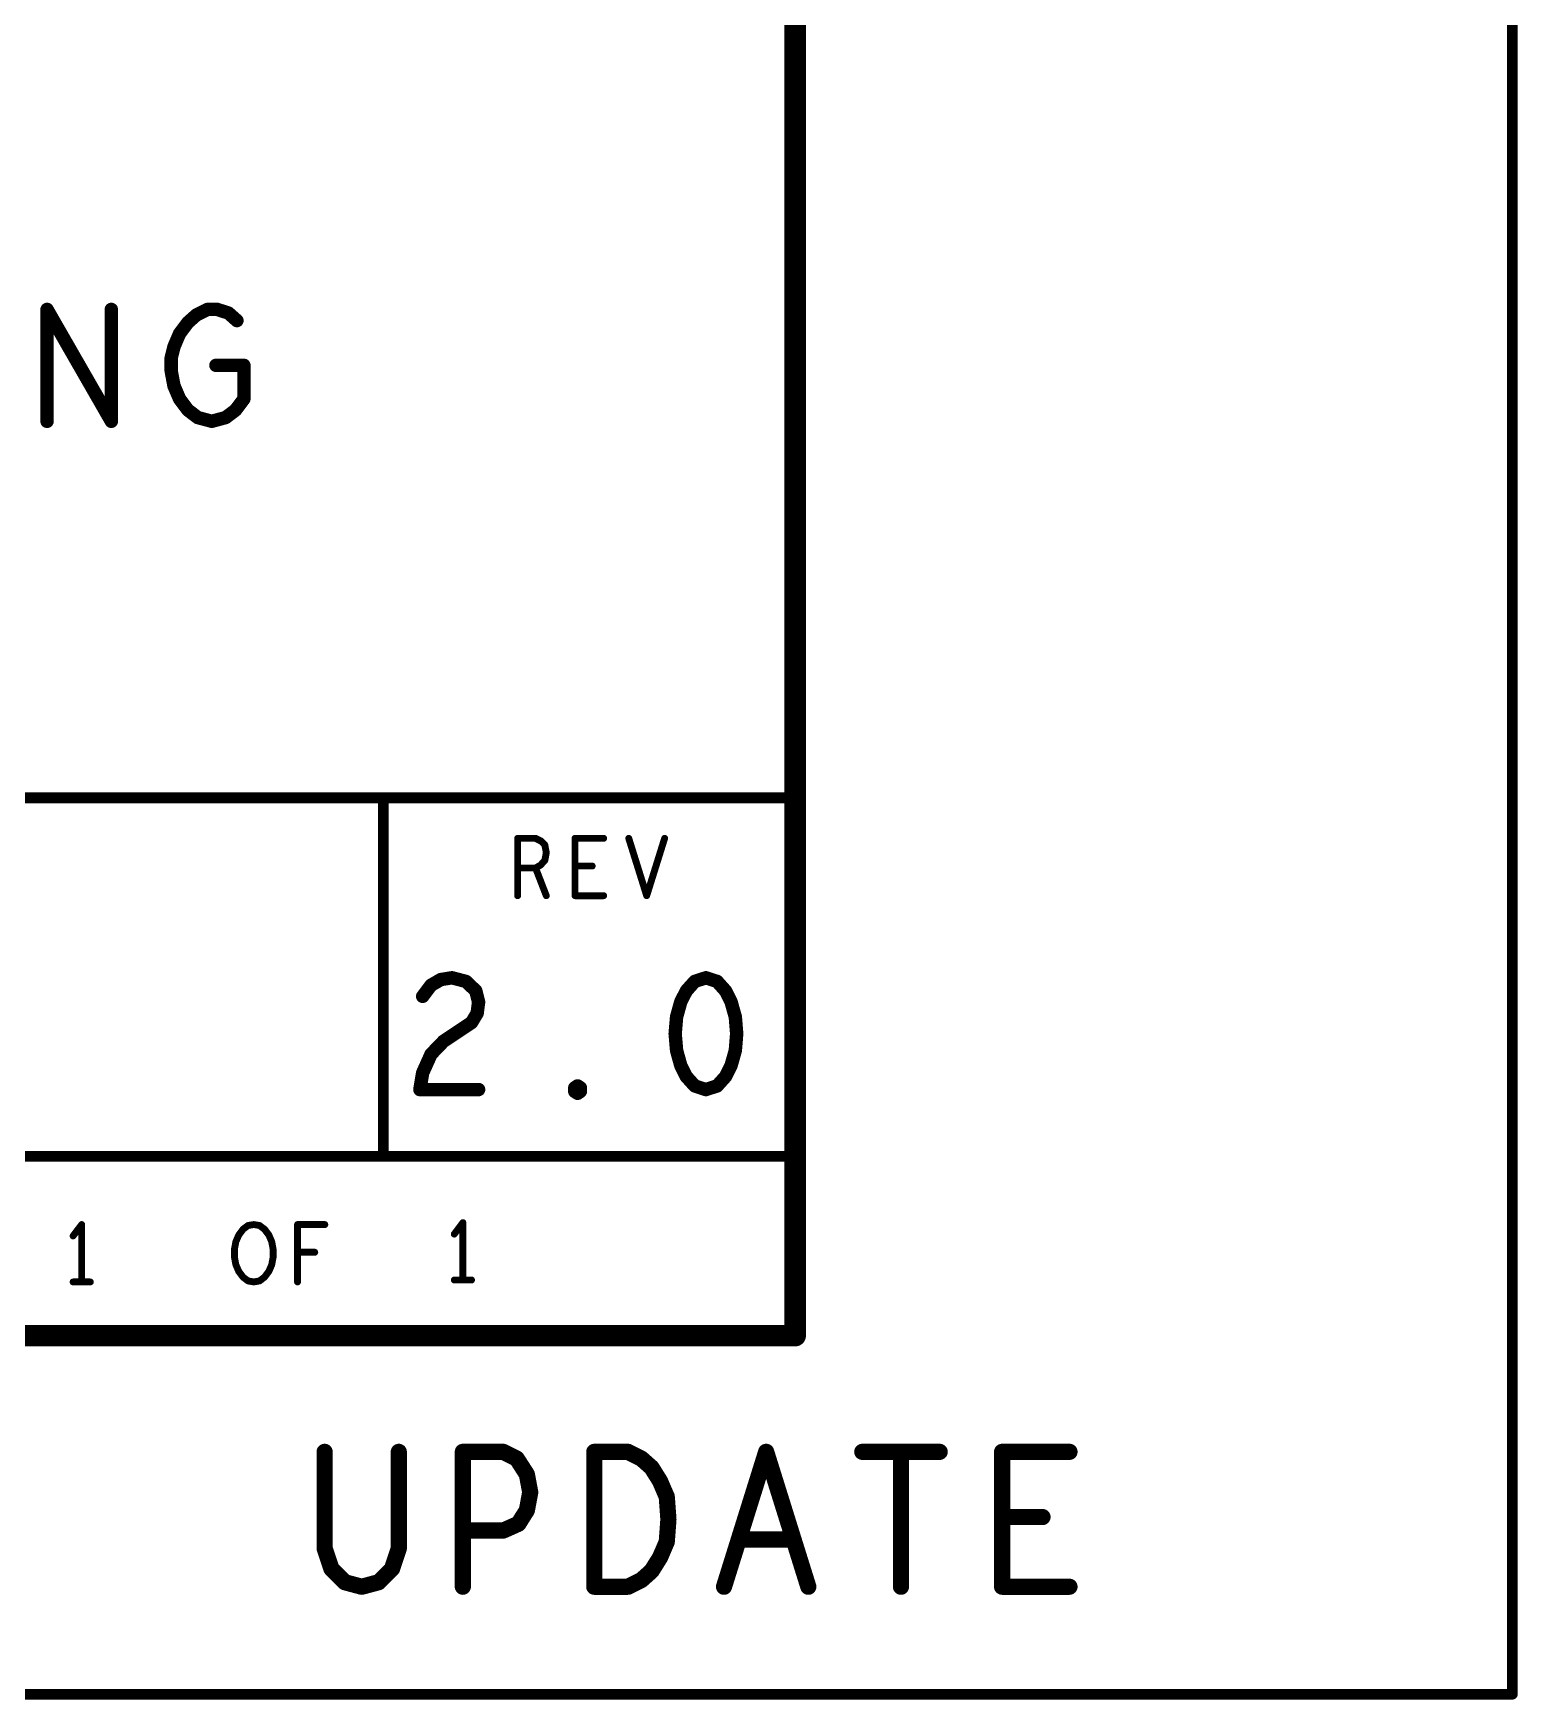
# Model space of a CAD drawing. Extents: x -14.2 to 19.9, y -5.2 to 16.9.
# Drawn here: x 17.788 to 19.858, y -5.155 to -2.831 of the extents above; entities that cross this region are included whole.
import ezdxf

# ---------------------------------------------------------------- set-up
doc = ezdxf.new("R2010")
doc.units = 0
doc.layers.get('0').update_dxf_attribs({"linetype": 'CONTINUOUS'})
doc.layers.add('FAB', color=2, linetype='CONTINUOUS')

# ---------------------------------------------------------------- blocks, each defined once
blk = doc.blocks.new('ROUND_105')
at = {"const_width": 0.0075}
blk.add_lwpolyline([(-0.00375, 0, 1), (0.00375, 0, 1)], format="xyb", close=True, dxfattribs=at)
blk = doc.blocks.new('ROUND_138')
at = {"const_width": 0.015}
blk.add_lwpolyline([(-0.0075, 0, 1), (0.0075, 0, 1)], format="xyb", close=True, dxfattribs=at)
blk = doc.blocks.new('ROUND_176')
at = {"const_width": 0.0048}
blk.add_lwpolyline([(-0.0024, 0, 1), (0.0024, 0, 1)], format="xyb", close=True, dxfattribs=at)
blk = doc.blocks.new('ROUND_177')
at = {"const_width": 0.00936}
blk.add_lwpolyline([(-0.00468, 0, 1), (0.00468, 0, 1)], format="xyb", close=True, dxfattribs=at)
blk = doc.blocks.new('ROUND_178')
at = {"const_width": 0.01128}
blk.add_lwpolyline([(-0.00564, 0, 1), (0.00564, 0, 1)], format="xyb", close=True, dxfattribs=at)

msp = doc.modelspace()

# ---------------------------------------------------------------- linework, layer by layer
at = {"layer": 'FAB'}
for points, const_width in [([(19.8501, 16.8528), (19.8501, -5.1472)], 0.015), ([(18.8501, -4.6472), (18.8501, 16.3528)], 0.03), ([(17.8068, -3.3723), (17.8068, -3.2163)], 0.0187), ([(17.8068, -3.2163), (17.8964, -3.3723)], 0.0187), ([(17.8964, -3.3723), (17.8964, -3.2163)], 0.0187), ([(17.9916, -3.25), (18.0033, -3.2345)], 0.0187), ([(18.0033, -3.2345), (18.015, -3.2241)], 0.0187), ([(18.015, -3.2241), (18.0306, -3.2163)], 0.0187), ([(18.0306, -3.2163), (18.0442, -3.2163)], 0.0187), ([(18.0442, -3.2163), (18.0598, -3.2214)], 0.0187), ([(18.0598, -3.2214), (18.0716, -3.2319)], 0.0187), ([(17.9838, -3.2683), (17.9916, -3.25)], 0.0187), ([(17.9799, -3.2838), (17.9838, -3.2683)], 0.0187), ([(17.9799, -3.3021), (17.9799, -3.2838)], 0.0187), ([(17.9838, -3.3229), (17.9799, -3.3021)], 0.0187), ([(18.0423, -3.2943), (18.0813, -3.2943)], 0.0187), ([(18.0813, -3.2943), (18.0813, -3.3411)], 0.0187), ([(17.9916, -3.3411), (17.9838, -3.3229)], 0.0187), ([(18.0033, -3.3567), (17.9916, -3.3411)], 0.0187), ([(18.0813, -3.3411), (18.0696, -3.3567)], 0.0187), ([(18.017, -3.3671), (18.0033, -3.3567)], 0.0187), ([(18.0365, -3.3723), (18.017, -3.3671)], 0.0187), ([(18.0559, -3.3671), (18.0365, -3.3723)], 0.0187), ([(18.0696, -3.3567), (18.0559, -3.3671)], 0.0187), ([(13.7301, -3.8973), (18.8501, -3.8973)], 0.015), ([(18.2757, -4.3972), (18.2757, -3.8973)], 0.015), ([(18.463, -4.0338), (18.463, -3.9538)], 0.0096), ([(18.463, -3.9538), (18.488, -3.9538)], 0.0096), ([(18.488, -3.9538), (18.496, -3.9578)], 0.0096), ([(18.543, -4.0338), (18.543, -3.9538)], 0.0096), ([(18.543, -3.9538), (18.583, -3.9538)], 0.0096), ([(18.618, -3.9538), (18.643, -4.0338)], 0.0096), ([(18.643, -4.0338), (18.668, -3.9538)], 0.0096), ([(18.496, -3.9578), (18.501, -3.9631)], 0.0096), ([(18.501, -3.9631), (18.503, -3.9738)], 0.0096), ([(18.503, -3.9738), (18.501, -3.9844)], 0.0096), ([(18.488, -3.9951), (18.463, -3.9951)], 0.0096), ([(18.495, -3.9911), (18.488, -3.9951)], 0.0096), ([(18.488, -3.9951), (18.503, -4.0338)], 0.0096), ([(18.501, -3.9844), (18.495, -3.9911)], 0.0096), ([(18.567, -3.9924), (18.543, -3.9924)], 0.0096), ([(18.583, -4.0338), (18.543, -4.0338)], 0.0096), ([(18.3306, -4.1741), (18.3423, -4.1586)], 0.0187), ([(18.3423, -4.1586), (18.3559, -4.1507)], 0.0187), ([(18.3559, -4.1507), (18.3715, -4.1482)], 0.0187), ([(18.3715, -4.1482), (18.391, -4.1533)], 0.0187), ([(18.391, -4.1533), (18.4047, -4.1664)], 0.0187), ([(18.4047, -4.1664), (18.4086, -4.1819)], 0.0187), ([(18.6983, -4.1664), (18.6905, -4.1819)], 0.0187), ([(18.71, -4.1533), (18.6983, -4.1664)], 0.0187), ([(18.7256, -4.1482), (18.71, -4.1533)], 0.0187), ([(18.7412, -4.1533), (18.7256, -4.1482)], 0.0187), ([(18.7529, -4.1664), (18.7412, -4.1533)], 0.0187), ([(18.7607, -4.1819), (18.7529, -4.1664)], 0.0187), ([(18.4086, -4.1819), (18.4066, -4.1976)], 0.0187), ([(18.6905, -4.1819), (18.6847, -4.2028)], 0.0187), ([(18.7666, -4.2028), (18.7607, -4.1819)], 0.0187), ([(18.3988, -4.2106), (18.3598, -4.2366)], 0.0187), ([(18.4066, -4.1976), (18.3988, -4.2106)], 0.0187), ([(18.6847, -4.2028), (18.6827, -4.2262)], 0.0187), ([(18.7685, -4.2262), (18.7666, -4.2028)], 0.0187), ([(18.3598, -4.2366), (18.3423, -4.2548)], 0.0187), ([(18.6827, -4.2262), (18.6847, -4.2496)], 0.0187), ([(18.7666, -4.2496), (18.7685, -4.2262)], 0.0187), ([(18.3423, -4.2548), (18.3306, -4.2808)], 0.0187), ([(18.6847, -4.2496), (18.6905, -4.2704)], 0.0187), ([(18.7607, -4.2704), (18.7666, -4.2496)], 0.0187), ([(18.3306, -4.2808), (18.3267, -4.3041)], 0.0187), ([(18.6905, -4.2704), (18.6983, -4.286)], 0.0187), ([(18.7529, -4.286), (18.7607, -4.2704)], 0.0187), ([(18.3267, -4.3041), (18.4086, -4.3041)], 0.0187), ([(18.5427, -4.3016), (18.5466, -4.299)], 0.0187), ([(18.5427, -4.3067), (18.5427, -4.3016)], 0.0187), ([(18.5466, -4.3093), (18.5427, -4.3067)], 0.0187), ([(18.5466, -4.299), (18.5505, -4.3016)], 0.0187), ([(18.5505, -4.3067), (18.5466, -4.3093)], 0.0187), ([(18.5505, -4.3016), (18.5505, -4.3067)], 0.0187), ([(18.6983, -4.286), (18.71, -4.299)], 0.0187), ([(18.71, -4.299), (18.7256, -4.3041)], 0.0187), ([(18.7256, -4.3041), (18.7412, -4.299)], 0.0187), ([(18.7412, -4.299), (18.7529, -4.286)], 0.0187), ([(13.7301, -4.3972), (18.8501, -4.3972)], 0.015), ([(17.8551, -4.4923), (17.8431, -4.5082)], 0.0096), ([(17.8551, -4.5723), (17.8551, -4.4923)], 0.0096), ([(18.0701, -4.5162), (18.0741, -4.5069)], 0.0096), ([(18.0741, -4.5069), (18.0801, -4.4989)], 0.0096), ([(18.0801, -4.4989), (18.0871, -4.4936)], 0.0096), ([(18.0871, -4.4936), (18.0951, -4.4923)], 0.0096), ([(18.0951, -4.4923), (18.1031, -4.4936)], 0.0096), ([(18.1031, -4.4936), (18.1101, -4.4989)], 0.0096), ([(18.1101, -4.4989), (18.1161, -4.5069)], 0.0096), ([(18.1161, -4.5069), (18.1201, -4.5162)], 0.0096), ([(18.1561, -4.5723), (18.1561, -4.4923)], 0.0096), ([(18.1561, -4.4923), (18.1941, -4.4923)], 0.0096), ([(18.3867, -4.4896), (18.3747, -4.5056)], 0.0096), ([(18.3867, -4.5696), (18.3867, -4.4896)], 0.0096), ([(18.0681, -4.5269), (18.0701, -4.5162)], 0.0096), ([(18.0681, -4.5376), (18.0681, -4.5269)], 0.0096), ([(18.1201, -4.5162), (18.1221, -4.5269)], 0.0096), ([(18.1221, -4.5269), (18.1221, -4.5376)], 0.0096), ([(18.1801, -4.5309), (18.1561, -4.5309)], 0.0096), ([(18.0701, -4.5483), (18.0681, -4.5376)], 0.0096), ([(18.0741, -4.5576), (18.0701, -4.5483)], 0.0096), ([(18.0801, -4.5656), (18.0741, -4.5576)], 0.0096), ([(18.1161, -4.5576), (18.1101, -4.5656)], 0.0096), ([(18.1201, -4.5483), (18.1161, -4.5576)], 0.0096), ([(18.1221, -4.5376), (18.1201, -4.5483)], 0.0096), ([(17.8431, -4.5723), (17.8671, -4.5723)], 0.0096), ([(18.0871, -4.5709), (18.0801, -4.5656)], 0.0096), ([(18.0951, -4.5723), (18.0871, -4.5709)], 0.0096), ([(18.1031, -4.5709), (18.0951, -4.5723)], 0.0096), ([(18.1101, -4.5656), (18.1031, -4.5709)], 0.0096), ([(18.3747, -4.5696), (18.3987, -4.5696)], 0.0096), ([(-13.1499, -4.6472), (18.8501, -4.6472)], 0.03), ([(18.1939, -4.8092), (18.1939, -4.944)], 0.0226), ([(18.2973, -4.944), (18.2973, -4.8092)], 0.0226), ([(18.3866, -4.9973), (18.3866, -4.8092)], 0.0226), ([(18.3866, -4.8092), (18.443, -4.8092)], 0.0226), ([(18.443, -4.8092), (18.4618, -4.8187)], 0.0226), ([(18.4618, -4.8187), (18.4759, -4.8406)], 0.0226), ([(18.5699, -4.9973), (18.5699, -4.8092)], 0.0226), ([(18.5699, -4.8092), (18.6169, -4.8092)], 0.0226), ([(18.6169, -4.8092), (18.6357, -4.8187)], 0.0226), ([(18.6357, -4.8187), (18.6498, -4.8312)], 0.0226), ([(18.7508, -4.9973), (18.8096, -4.8092)], 0.0226), ([(18.8096, -4.8092), (18.8684, -4.9973)], 0.0226), ([(18.9436, -4.8092), (19.0516, -4.8092)], 0.0226), ([(18.9976, -4.8092), (18.9976, -4.9973)], 0.0226), ([(19.1386, -4.9973), (19.1386, -4.8092)], 0.0226), ([(19.1386, -4.8092), (19.2326, -4.8092)], 0.0226), ([(18.4759, -4.8406), (18.4806, -4.8656)], 0.0226), ([(18.6498, -4.8312), (18.6616, -4.85)], 0.0226), ([(18.4806, -4.8656), (18.4759, -4.8907)], 0.0226), ([(18.6616, -4.85), (18.671, -4.8719)], 0.0226), ([(18.671, -4.8719), (18.6733, -4.9033)], 0.0226), ([(18.4641, -4.9095), (18.443, -4.9189)], 0.0226), ([(18.4759, -4.8907), (18.4641, -4.9095)], 0.0226), ([(18.6733, -4.9033), (18.671, -4.9346)], 0.0226), ([(19.195, -4.9001), (19.1386, -4.9001)], 0.0226), ([(18.443, -4.9189), (18.3866, -4.9189)], 0.0226), ([(18.671, -4.9346), (18.6616, -4.9565)], 0.0226), ([(18.8472, -4.9315), (18.772, -4.9315)], 0.0226), ([(18.1939, -4.944), (18.2033, -4.9722)], 0.0226), ([(18.2879, -4.9722), (18.2973, -4.944)], 0.0226), ([(18.6616, -4.9565), (18.6498, -4.9753)], 0.0226), ([(18.2033, -4.9722), (18.2221, -4.991)], 0.0226), ([(18.2691, -4.991), (18.2879, -4.9722)], 0.0226), ([(18.6498, -4.9753), (18.6357, -4.9879)], 0.0226), ([(18.2221, -4.991), (18.2456, -4.9973)], 0.0226), ([(18.2456, -4.9973), (18.2691, -4.991)], 0.0226), ([(18.6169, -4.9973), (18.5699, -4.9973)], 0.0226), ([(18.6357, -4.9879), (18.6169, -4.9973)], 0.0226), ([(19.2326, -4.9973), (19.1386, -4.9973)], 0.0226), ([(19.8501, -5.1472), (-14.1499, -5.1472)], 0.015)]:
    msp.add_lwpolyline(points, dxfattribs=dict(at, const_width=const_width))

# ---------------------------------------------------------------- block references
for name, p in [('ROUND_177', (17.8068, -3.2163)), ('ROUND_177', (17.8068, -3.2163)), ('ROUND_177', (17.8964, -3.2163)), ('ROUND_177', (18.0033, -3.2345)), ('ROUND_177', (18.0033, -3.2345)), ('ROUND_177', (18.015, -3.2241)), ('ROUND_177', (18.015, -3.2241)), ('ROUND_177', (18.0306, -3.2163)), ('ROUND_177', (18.0306, -3.2163)), ('ROUND_177', (18.0442, -3.2163)), ('ROUND_177', (18.0442, -3.2163)), ('ROUND_177', (18.0598, -3.2214)), ('ROUND_177', (18.0598, -3.2214)), ('ROUND_177', (18.0716, -3.2319)), ('ROUND_177', (17.9916, -3.25)), ('ROUND_177', (17.9916, -3.25)), ('ROUND_177', (17.9799, -3.2838)), ('ROUND_177', (17.9799, -3.2838)), ('ROUND_177', (17.9838, -3.2683)), ('ROUND_177', (17.9838, -3.2683)), ('ROUND_177', (17.9799, -3.3021)), ('ROUND_177', (17.9799, -3.3021)), ('ROUND_177', (18.0423, -3.2943)), ('ROUND_177', (18.0813, -3.2943)), ('ROUND_177', (18.0813, -3.2943)), ('ROUND_177', (17.9838, -3.3229)), ('ROUND_177', (17.9838, -3.3229)), ('ROUND_177', (17.9916, -3.3411)), ('ROUND_177', (17.9916, -3.3411)), ('ROUND_177', (18.0813, -3.3411)), ('ROUND_177', (18.0813, -3.3411)), ('ROUND_177', (17.8068, -3.3723)), ('ROUND_177', (17.8964, -3.3723)), ('ROUND_177', (17.8964, -3.3723)), ('ROUND_177', (18.0033, -3.3567)), ('ROUND_177', (18.0033, -3.3567)), ('ROUND_177', (18.017, -3.3671)), ('ROUND_177', (18.017, -3.3671)), ('ROUND_177', (18.0365, -3.3723)), ('ROUND_177', (18.0365, -3.3723)), ('ROUND_177', (18.0559, -3.3671)), ('ROUND_177', (18.0559, -3.3671)), ('ROUND_177', (18.0696, -3.3567)), ('ROUND_177', (18.0696, -3.3567)), ('ROUND_105', (18.2757, -3.8973)), ('ROUND_105', (18.8501, -3.8973)), ('ROUND_176', (18.463, -3.9538)), ('ROUND_176', (18.463, -3.9538)), ('ROUND_176', (18.488, -3.9538)), ('ROUND_176', (18.488, -3.9538)), ('ROUND_176', (18.543, -3.9538)), ('ROUND_176', (18.543, -3.9538)), ('ROUND_176', (18.583, -3.9538)), ('ROUND_176', (18.618, -3.9538)), ('ROUND_176', (18.668, -3.9538)), ('ROUND_176', (18.496, -3.9578)), ('ROUND_176', (18.496, -3.9578)), ('ROUND_176', (18.501, -3.9631)), ('ROUND_176', (18.501, -3.9631)), ('ROUND_176', (18.503, -3.9738)), ('ROUND_176', (18.503, -3.9738)), ('ROUND_176', (18.463, -3.9951)), ('ROUND_176', (18.488, -3.9951)), ('ROUND_176', (18.488, -3.9951)), ('ROUND_176', (18.488, -3.9951)), ('ROUND_176', (18.495, -3.9911)), ('ROUND_176', (18.495, -3.9911)), ('ROUND_176', (18.501, -3.9844)), ('ROUND_176', (18.501, -3.9844)), ('ROUND_176', (18.543, -3.9924)), ('ROUND_176', (18.567, -3.9924)), ('ROUND_176', (18.463, -4.0338)), ('ROUND_176', (18.503, -4.0338)), ('ROUND_176', (18.543, -4.0338)), ('ROUND_176', (18.543, -4.0338)), ('ROUND_176', (18.583, -4.0338)), ('ROUND_176', (18.643, -4.0338)), ('ROUND_176', (18.643, -4.0338)), ('ROUND_177', (18.3423, -4.1586)), ('ROUND_177', (18.3423, -4.1586)), ('ROUND_177', (18.3559, -4.1507)), ('ROUND_177', (18.3559, -4.1507)), ('ROUND_177', (18.3715, -4.1482)), ('ROUND_177', (18.3715, -4.1482)), ('ROUND_177', (18.391, -4.1533)), ('ROUND_177', (18.391, -4.1533)), ('ROUND_177', (18.4047, -4.1664)), ('ROUND_177', (18.4047, -4.1664)), ('ROUND_177', (18.6983, -4.1664)), ('ROUND_177', (18.6983, -4.1664)), ('ROUND_177', (18.71, -4.1533)), ('ROUND_177', (18.71, -4.1533)), ('ROUND_177', (18.7256, -4.1482)), ('ROUND_177', (18.7256, -4.1482)), ('ROUND_177', (18.7412, -4.1533)), ('ROUND_177', (18.7412, -4.1533)), ('ROUND_177', (18.7529, -4.1664)), ('ROUND_177', (18.7529, -4.1664)), ('ROUND_177', (18.3306, -4.1741)), ('ROUND_177', (18.4086, -4.1819)), ('ROUND_177', (18.4086, -4.1819)), ('ROUND_177', (18.6905, -4.1819)), ('ROUND_177', (18.6905, -4.1819)), ('ROUND_177', (18.7607, -4.1819)), ('ROUND_177', (18.7607, -4.1819)), ('ROUND_177', (18.3988, -4.2106)), ('ROUND_177', (18.3988, -4.2106)), ('ROUND_177', (18.4066, -4.1976)), ('ROUND_177', (18.4066, -4.1976)), ('ROUND_177', (18.6847, -4.2028)), ('ROUND_177', (18.6847, -4.2028)), ('ROUND_177', (18.7666, -4.2028)), ('ROUND_177', (18.7666, -4.2028)), ('ROUND_177', (18.3598, -4.2366)), ('ROUND_177', (18.3598, -4.2366)), ('ROUND_177', (18.6827, -4.2262)), ('ROUND_177', (18.6827, -4.2262)), ('ROUND_177', (18.7685, -4.2262)), ('ROUND_177', (18.7685, -4.2262)), ('ROUND_177', (18.3423, -4.2548)), ('ROUND_177', (18.3423, -4.2548)), ('ROUND_177', (18.6847, -4.2496)), ('ROUND_177', (18.6847, -4.2496)), ('ROUND_177', (18.7666, -4.2496)), ('ROUND_177', (18.7666, -4.2496)), ('ROUND_177', (18.3306, -4.2808)), ('ROUND_177', (18.3306, -4.2808)), ('ROUND_177', (18.6905, -4.2704)), ('ROUND_177', (18.6905, -4.2704)), ('ROUND_177', (18.7607, -4.2704)), ('ROUND_177', (18.7607, -4.2704)), ('ROUND_177', (18.3267, -4.3041)), ('ROUND_177', (18.3267, -4.3041)), ('ROUND_177', (18.4086, -4.3041)), ('ROUND_177', (18.5427, -4.3016)), ('ROUND_177', (18.5427, -4.3016)), ('ROUND_177', (18.5427, -4.3067)), ('ROUND_177', (18.5427, -4.3067)), ('ROUND_177', (18.5466, -4.299)), ('ROUND_177', (18.5466, -4.299)), ('ROUND_177', (18.5505, -4.3016)), ('ROUND_177', (18.5505, -4.3016)), ('ROUND_177', (18.5505, -4.3067)), ('ROUND_177', (18.5505, -4.3067)), ('ROUND_177', (18.6983, -4.286)), ('ROUND_177', (18.6983, -4.286)), ('ROUND_177', (18.71, -4.299)), ('ROUND_177', (18.71, -4.299)), ('ROUND_177', (18.7256, -4.3041)), ('ROUND_177', (18.7256, -4.3041)), ('ROUND_177', (18.7412, -4.299)), ('ROUND_177', (18.7412, -4.299)), ('ROUND_177', (18.7529, -4.286)), ('ROUND_177', (18.7529, -4.286)), ('ROUND_177', (18.5466, -4.3093)), ('ROUND_177', (18.5466, -4.3093)), ('ROUND_105', (18.2757, -4.3972)), ('ROUND_105', (18.8501, -4.3972)), ('ROUND_176', (17.8431, -4.5082)), ('ROUND_176', (17.8551, -4.4923)), ('ROUND_176', (17.8551, -4.4923)), ('ROUND_176', (18.0741, -4.5069)), ('ROUND_176', (18.0741, -4.5069)), ('ROUND_176', (18.0801, -4.4989)), ('ROUND_176', (18.0801, -4.4989)), ('ROUND_176', (18.0871, -4.4936)), ('ROUND_176', (18.0871, -4.4936)), ('ROUND_176', (18.0951, -4.4923)), ('ROUND_176', (18.0951, -4.4923)), ('ROUND_176', (18.1031, -4.4936)), ('ROUND_176', (18.1031, -4.4936)), ('ROUND_176', (18.1101, -4.4989)), ('ROUND_176', (18.1101, -4.4989)), ('ROUND_176', (18.1161, -4.5069)), ('ROUND_176', (18.1161, -4.5069)), ('ROUND_176', (18.1561, -4.4923)), ('ROUND_176', (18.1561, -4.4923)), ('ROUND_176', (18.1941, -4.4923)), ('ROUND_176', (18.3747, -4.5056)), ('ROUND_176', (18.3867, -4.4896)), ('ROUND_176', (18.3867, -4.4896)), ('ROUND_176', (18.0681, -4.5269)), ('ROUND_176', (18.0681, -4.5269)), ('ROUND_176', (18.0701, -4.5162)), ('ROUND_176', (18.0701, -4.5162)), ('ROUND_176', (18.1201, -4.5162)), ('ROUND_176', (18.1201, -4.5162)), ('ROUND_176', (18.1221, -4.5269)), ('ROUND_176', (18.1221, -4.5269)), ('ROUND_176', (18.1561, -4.5309)), ('ROUND_176', (18.1801, -4.5309)), ('ROUND_176', (18.0681, -4.5376)), ('ROUND_176', (18.0681, -4.5376)), ('ROUND_176', (18.0701, -4.5483)), ('ROUND_176', (18.0701, -4.5483)), ('ROUND_176', (18.0741, -4.5576)), ('ROUND_176', (18.0741, -4.5576)), ('ROUND_176', (18.1161, -4.5576)), ('ROUND_176', (18.1161, -4.5576)), ('ROUND_176', (18.1201, -4.5483)), ('ROUND_176', (18.1201, -4.5483)), ('ROUND_176', (18.1221, -4.5376)), ('ROUND_176', (18.1221, -4.5376)), ('ROUND_176', (17.8431, -4.5723)), ('ROUND_176', (17.8551, -4.5723)), ('ROUND_176', (17.8671, -4.5723)), ('ROUND_176', (18.0801, -4.5656)), ('ROUND_176', (18.0801, -4.5656)), ('ROUND_176', (18.0871, -4.5709)), ('ROUND_176', (18.0871, -4.5709)), ('ROUND_176', (18.0951, -4.5723)), ('ROUND_176', (18.0951, -4.5723)), ('ROUND_176', (18.1031, -4.5709)), ('ROUND_176', (18.1031, -4.5709)), ('ROUND_176', (18.1101, -4.5656)), ('ROUND_176', (18.1101, -4.5656)), ('ROUND_176', (18.1561, -4.5723)), ('ROUND_176', (18.3747, -4.5696)), ('ROUND_176', (18.3867, -4.5696)), ('ROUND_176', (18.3987, -4.5696)), ('ROUND_138', (18.8501, -4.6472)), ('ROUND_138', (18.8501, -4.6472)), ('ROUND_178', (18.1939, -4.8092)), ('ROUND_178', (18.2973, -4.8092)), ('ROUND_178', (18.3866, -4.8092)), ('ROUND_178', (18.3866, -4.8092)), ('ROUND_178', (18.443, -4.8092)), ('ROUND_178', (18.443, -4.8092)), ('ROUND_178', (18.4618, -4.8187)), ('ROUND_178', (18.4618, -4.8187)), ('ROUND_178', (18.5699, -4.8092)), ('ROUND_178', (18.5699, -4.8092)), ('ROUND_178', (18.6169, -4.8092)), ('ROUND_178', (18.6169, -4.8092)), ('ROUND_178', (18.6357, -4.8187)), ('ROUND_178', (18.6357, -4.8187)), ('ROUND_178', (18.8096, -4.8092)), ('ROUND_178', (18.8096, -4.8092)), ('ROUND_178', (18.9436, -4.8092)), ('ROUND_178', (18.9976, -4.8092)), ('ROUND_178', (19.0516, -4.8092)), ('ROUND_178', (19.1386, -4.8092)), ('ROUND_178', (19.1386, -4.8092)), ('ROUND_178', (19.2326, -4.8092)), ('ROUND_178', (18.4759, -4.8406)), ('ROUND_178', (18.4759, -4.8406)), ('ROUND_178', (18.6498, -4.8312)), ('ROUND_178', (18.6498, -4.8312)), ('ROUND_178', (18.4806, -4.8656)), ('ROUND_178', (18.4806, -4.8656)), ('ROUND_178', (18.6616, -4.85)), ('ROUND_178', (18.6616, -4.85)), ('ROUND_178', (18.671, -4.8719)), ('ROUND_178', (18.671, -4.8719)), ('ROUND_178', (18.4641, -4.9095)), ('ROUND_178', (18.4641, -4.9095)), ('ROUND_178', (18.4759, -4.8907)), ('ROUND_178', (18.4759, -4.8907)), ('ROUND_178', (18.6733, -4.9033)), ('ROUND_178', (18.6733, -4.9033)), ('ROUND_178', (19.1386, -4.9001)), ('ROUND_178', (19.195, -4.9001)), ('ROUND_178', (18.3866, -4.9189)), ('ROUND_178', (18.443, -4.9189)), ('ROUND_178', (18.443, -4.9189)), ('ROUND_178', (18.671, -4.9346)), ('ROUND_178', (18.671, -4.9346)), ('ROUND_178', (18.772, -4.9315)), ('ROUND_178', (18.8472, -4.9315)), ('ROUND_178', (18.1939, -4.944)), ('ROUND_178', (18.1939, -4.944)), ('ROUND_178', (18.2973, -4.944)), ('ROUND_178', (18.2973, -4.944)), ('ROUND_178', (18.6616, -4.9565)), ('ROUND_178', (18.6616, -4.9565)), ('ROUND_178', (18.2033, -4.9722)), ('ROUND_178', (18.2033, -4.9722)), ('ROUND_178', (18.2879, -4.9722)), ('ROUND_178', (18.2879, -4.9722)), ('ROUND_178', (18.6498, -4.9753)), ('ROUND_178', (18.6498, -4.9753)), ('ROUND_178', (18.2221, -4.991)), ('ROUND_178', (18.2221, -4.991)), ('ROUND_178', (18.2456, -4.9973)), ('ROUND_178', (18.2456, -4.9973)), ('ROUND_178', (18.2691, -4.991)), ('ROUND_178', (18.2691, -4.991)), ('ROUND_178', (18.3866, -4.9973)), ('ROUND_178', (18.5699, -4.9973)), ('ROUND_178', (18.5699, -4.9973)), ('ROUND_178', (18.6169, -4.9973)), ('ROUND_178', (18.6169, -4.9973)), ('ROUND_178', (18.6357, -4.9879)), ('ROUND_178', (18.6357, -4.9879)), ('ROUND_178', (18.7508, -4.9973)), ('ROUND_178', (18.8684, -4.9973)), ('ROUND_178', (18.9976, -4.9973)), ('ROUND_178', (19.1386, -4.9973)), ('ROUND_178', (19.1386, -4.9973)), ('ROUND_178', (19.2326, -4.9973)), ('ROUND_105', (19.8501, -5.1472)), ('ROUND_105', (19.8501, -5.1472))]:
    msp.add_blockref(name, p, dxfattribs=at)

doc.saveas('drawing.dxf')
